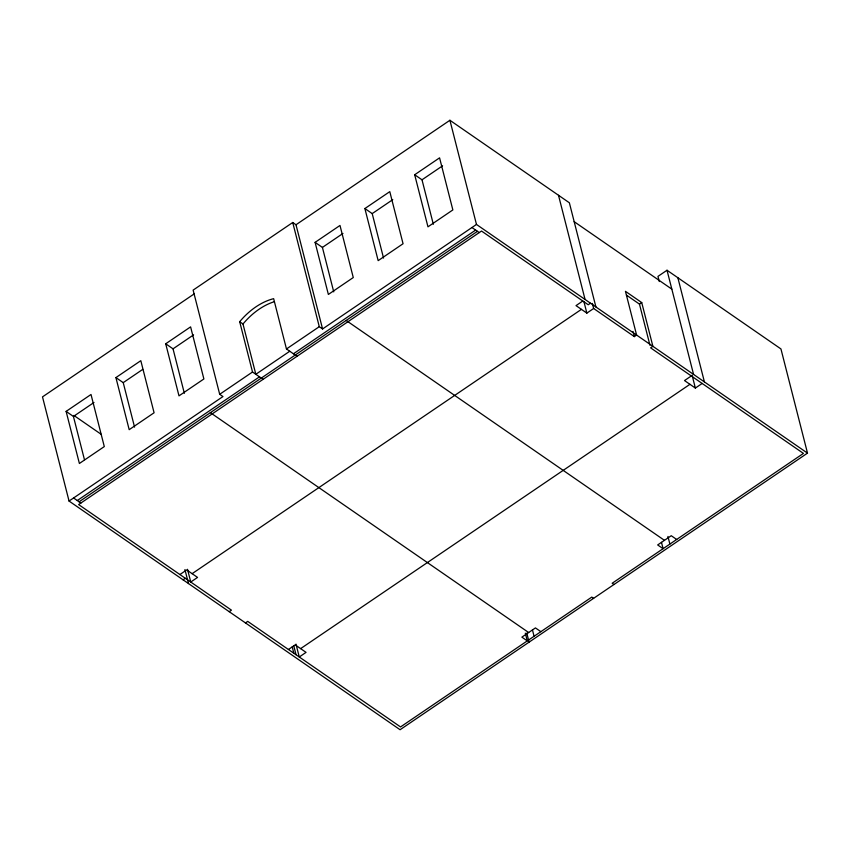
<?xml version="1.0" encoding="UTF-8"?>
<svg xmlns="http://www.w3.org/2000/svg" width="850" height="850" viewBox="0 0 850 850"><rect width="100%" height="100%" fill="white"/><g stroke="black" fill="none" stroke-linecap="round" stroke-linejoin="round"><path stroke-width="1.27" d="M69.052 501.054L400.084 729.725L807.5 453.124L476.478 224.453L322.564 328.95L296.002 224.761L292.729 222.498L193.131 290.116L219.693 394.294L222.966 396.557L69.052 501.054L42.5 396.876L194.236 293.856M296.002 224.761L449.916 120.275L569.362 202.778L595.914 306.967M66.119 411.389L91.014 394.485L104.295 446.579L79.39 463.484L66.119 411.389L73.429 416.447L84.448 459.648M115.908 377.591L140.813 360.687L154.084 412.771L129.189 429.675L115.908 377.591L123.229 382.638L134.566 427.114M165.708 343.783L190.602 326.878L203.883 378.962L178.989 395.866L165.708 343.783L173.028 348.84L184.354 393.306M315.095 242.356L339.989 225.452L353.271 277.546L328.366 294.451L315.095 242.356L322.416 247.414L333.742 291.879M364.884 208.548L389.789 191.643L403.059 243.738L378.165 260.642L364.884 208.548L372.204 213.605L383.541 258.071M414.683 174.749L439.578 157.845L452.859 209.929L427.964 226.833L414.683 174.749L422.004 179.796L433.341 224.273M73.429 416.447L93.999 402.486M123.229 382.638L142.715 369.41M173.028 348.84L193.587 334.868M322.416 247.414L342.975 233.452M372.204 213.605L392.774 199.644M422.004 179.796L442.574 165.835M219.693 394.294L252.514 372.013L263.107 379.334M252.514 372.013L239.689 321.714A57.534 38.377 -55.4 0 1 273.647 298.669L286.461 348.967L319.281 326.687L322.564 328.95M289.765 351.252L255.818 374.297L242.994 323.999L239.689 321.714M77.286 500.533L259.494 376.837M293.441 353.781L475.649 230.084M79.093 501.787L477.456 231.327M179.913 574.536L186.702 569.925L197.551 577.416L190.761 582.027L187.51 569.298M582.803 301.006L576.013 305.618L586.861 313.108L593.651 308.497L634.344 336.611L636.607 335.07L625.451 291.337L641.729 302.579L652.885 346.311L650.611 347.852L803.431 453.411L612.17 583.259L613.976 584.513M183.069 579.817L185.332 578.276M192.121 573.665L581.432 309.358M590.484 303.216L588.221 304.746L481.525 231.041L78.636 504.571L231.444 610.141L229.181 611.671M807.5 453.124L780.948 348.946L667.016 270.247L657.964 276.388L659.271 281.531M626.45 295.12L639.466 304.119L641.729 302.579M245.459 622.912L247.722 621.382L400.541 726.941L591.802 597.093L593.608 598.347M288.416 649.485L295.205 644.874L306.053 652.375L299.264 656.986L295.991 644.119M691.305 375.955L684.516 380.566L695.364 388.067L702.153 383.456M300.634 648.624L689.945 384.317M574.175 221.68L671.829 289.138M471.952 227.524L479.262 232.581M676.674 539.474L671.256 535.723L657.666 544.946L663.096 548.686L661.47 542.321M346.173 320.461L664.456 540.334M286.461 348.967L297.054 356.288M540.866 631.667L535.447 627.916L521.868 637.139L527.287 640.889L525.321 633.176M210.375 412.664L528.658 632.528M73.865 415.438L101.086 434.244M73.578 497.983L80.899 503.041M677.864 277.737L704.416 381.916M667.016 270.247L693.568 374.425M692.091 375.201L695.364 388.067M639.466 304.119L649.963 345.281M633.027 331.457L634.344 336.611M667.941 536.446L669.885 544.074M592.354 303.408L593.651 308.497M558.503 195.288L585.066 299.466M583.907 301.538L586.861 313.108M449.916 120.275L476.478 224.453M532.461 629.914L534.076 636.278M526.798 633.133L529.093 642.143M292.729 222.498L319.281 326.687M293.728 645.66L296.023 654.659M292.219 646.871L293.845 653.236M184.928 569.564L188.498 583.567M242.994 323.999A57.534 38.377 -55.4 0 1 273.976 301.803"/></g></svg>
